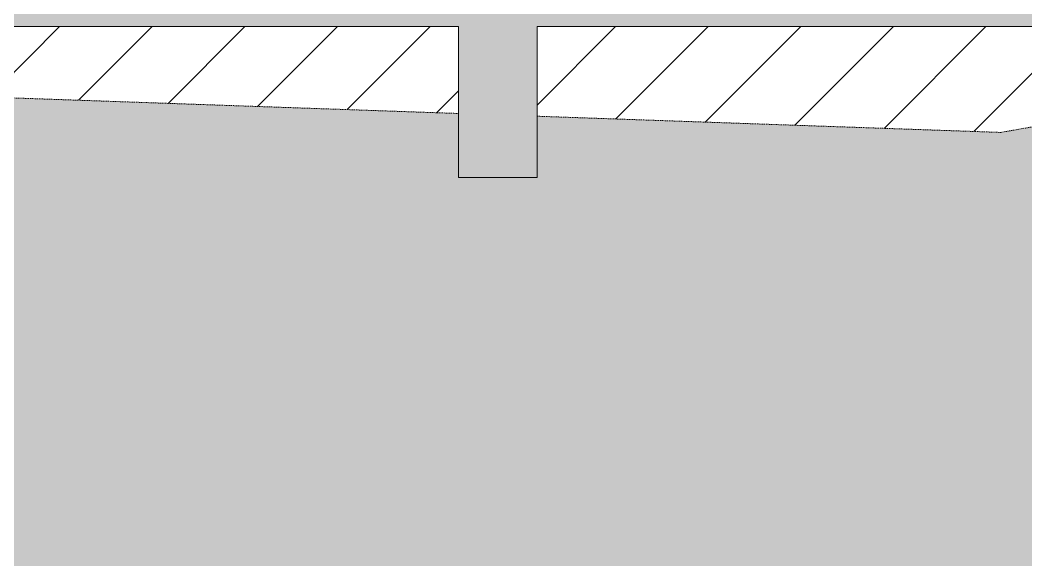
# Model space of a CAD drawing. Header units: millimetres. Extents: x -23755 to 62003, y -3000 to 6760.
# Drawn here: x 4850 to 7153, y -1135 to 115 of the extents above; entities that cross this region are included whole.
import ezdxf

# ---------------------------------------------------------------- set-up
doc = ezdxf.new("R2010")
doc.units = ezdxf.units.MM
doc.linetypes.add('Overhead', pattern=[3.96875, 2.38125, -1.5875])
for name, color, linetype, lineweight in [('A-DETL-GENF', 92, 'Continuous', 9), ('A-DETL-THIN', 151, 'Continuous', 9), ('A-FLOR-OVHD', 1, 'Overhead', 9)]:
    doc.layers.add(name, color=color, linetype=linetype, lineweight=lineweight)

msp = doc.modelspace()

# ---------------------------------------------------------------- hatches: boundary and pattern name
at = {"layer": 'A-DETL-GENF'}
h = msp.add_hatch(dxfattribs=at)
h.set_pattern_fill('FP_23', color=55, style=0, pattern_type=2)
h.set_pattern_definition([(45, (12470.56, 2115.08), (0, 449.013), [317.5, -317.5]), (45, (12554.75, 2030.9), (0, 449.013), [317.5, -317.5]), (45, (12638.94, 1946.7), (0, 449.013), [317.5, -317.5]), (135, (12470.56, 2171.2), (-449.013, 3e-14), [317.5, -317.5]), (135, (12554.75, 2255.4), (-449.013, 3e-14), [317.5, -317.5]), (135, (12638.94, 2339.6), (-449.013, 3e-14), [317.5, -317.5])])
h.paths.add_polyline_path([(22750.771, -1135.218), (22750.771, 231.258), (20862.137, 32.754), (19453.372, 0), (19453.372, -220), (19273.372, -220), (19273.372, -65.515), (18772.095, -247.965), (17937.64, -39.912), (17797.64, -39.912), (16816.013, -230.721), (16080.067, -153.37), (14982.602, 100), (14282.602, 100), (13893.372, 10.139), (13893.372, -140), (13713.372, -140), (13713.372, 0), (10713.372, 0), (10713.372, -250), (10533.372, -250), (10533.372, 100), (8469.192, 100), (7095.212, -142.27), (6033.372, -105.189), (6033.372, -245.189), (5853.372, -245.189), (5853.372, -98.904), (3337.502, -11.048), (3019.982, 80), (2640.503, 60.112), (2003.372, -40.799), (2003.372, -250), (1853.372, -250), (1853.372, -68.224), (1245.3, -175.444), (78.463, -277.529), (78.463, -1135.218), (21547.111, -1135.218)])
h = msp.add_hatch(color=7, dxfattribs=at)
h.paths.add_polyline_path([(1853.372, -250), (2003.372, -250), (2003.372, 100), (5853.372, 100), (5853.372, -245.189), (6033.372, -245.189), (6033.372, 100), (10533.372, 100), (10533.372, -250), (10713.372, -250), (10713.372, 200), (5853.372, 200), (5853.372, 180), (1853.372, 180), (1853.372, -75.236)])
h.paths.add_polyline_path([(19273.372, -220), (19453.372, -220), (19453.372, 200), (16893.372, 200), (16893.372, 180), (13893.372, 180), (13893.372, 200), (13713.372, 200), (13713.372, -140), (13893.372, -140), (13893.372, 100), (19273.372, 100), (19273.372, -75.236)])
h = msp.add_hatch(dxfattribs=at)
h.set_pattern_fill('FP_24', style=0, pattern_type=2)
h.set_pattern_definition([(45, (12470.56, 2115.08), (-106.066, 106.066), [])])
h.paths.add_polyline_path([(18772.095, -247.965), (19273.372, -65.515), (19273.372, 100), (14982.602, 100), (16080.067, -153.37), (16816.013, -230.721), (17797.64, -39.912), (17937.64, -39.912), (18499.713, -180.052)])
h.paths.add_polyline_path([(7095.212, -142.27), (8469.192, 100), (6033.372, 100), (6033.372, -105.189)])
h.paths.add_polyline_path([(5853.372, -98.904), (5853.372, 100), (2003.372, 100), (2003.372, -40.799), (2640.503, 60.112), (3019.982, 80), (3337.502, -11.048), (5746.54, -95.173)])
h.paths.add_polyline_path([(13893.372, 10.139), (14282.602, 100), (13893.372, 100)])

# ---------------------------------------------------------------- linework, layer by layer
at = {"layer": 'A-DETL-THIN'}
for p, q in [((2003.372, 100), (5853.372, 100)), ((5853.372, 100), (5853.372, -245.189)), ((6033.372, -245.189), (6033.372, 100)), ((6033.372, 100), (10533.372, 100)), ((5853.372, -245.189), (6033.372, -245.189))]:
    msp.add_line(p, q, dxfattribs=at)
at = {"layer": 'A-FLOR-OVHD'}
for p, q in [((7095.212, -142.27), (8469.192, 100)), ((3337.502, -11.048), (5853.372, -98.904)), ((6033.372, -105.189), (7095.212, -142.27))]:
    msp.add_line(p, q, dxfattribs=at)

doc.saveas('drawing.dxf')
